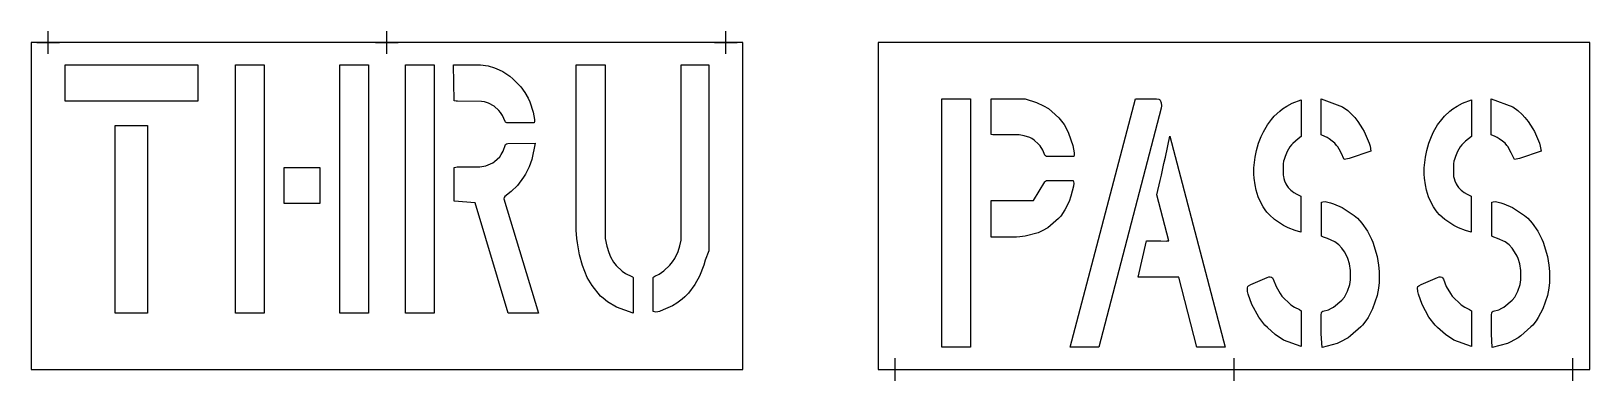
# Model space of a CAD drawing. Header units: inches. Extents: x 0 to 138, y -1 to 30.
import ezdxf

# ---------------------------------------------------------------- set-up
doc = ezdxf.new("R2010")
doc.units = ezdxf.units.IN
doc.header["$MEASUREMENT"] = 0
doc.layers.add('CUT', color=1, linetype='Continuous')
doc.layers.add('REG', color=5, linetype='Continuous')

msp = doc.modelspace()

# ---------------------------------------------------------------- linework, layer by layer
at = {"layer": 'CUT'}
for points in [[(0, 0), (63, 0), (63, 29), (0, 29)], [(75, 0), (138, 0), (138, 29), (75, 29)], [(14.77, 23.78), (3, 23.8), (3, 27.02), (14.77, 27.02)], [(18.09, 5), (18.09, 27.02), (20.63, 27.01), (20.63, 5)], [(29.88, 27.02), (29.88, 5), (27.33, 5.01), (27.33, 27.02)], [(35.69, 27.02), (35.69, 5), (33.15, 5), (33.15, 27.01)], [(41.96, 21.99), (41.72, 22.52), (41.54, 22.8), (41.4, 22.97), (40.98, 23.35), (40.5, 23.61), (40.14, 23.73), (39.86, 23.77), (37.75, 23.78), (37.62, 23.79), (37.46, 23.82), (37.4, 27), (39.56, 27.02), (39.77, 27.01), (40.47, 26.91), (41.02, 26.76), (41.44, 26.58), (41.75, 26.41), (42.37, 26.01), (42.64, 25.78), (43.35, 25.07), (43.72, 24.57), (44.01, 24.05), (44.16, 23.73), (44.45, 22.82), (44.56, 22.16), (44.56, 22.01), (44.52, 21.87), (42.1, 21.87), (42.01, 21.93)], [(51.79, 9.24), (52.34, 8.71), (52.62, 8.53), (53.17, 8.26), (53.23, 8.21), (53.3, 8.15), (53.3, 5), (51.81, 5.53), (51.02, 6.01), (50.63, 6.32), (50.42, 6.52), (49.67, 7.44), (49.24, 8.17), (48.81, 9.22), (48.56, 10.18), (48.38, 11.23), (48.32, 11.63), (48.26, 12.35), (48.26, 27.02), (50.81, 27.02), (50.81, 11.63), (50.98, 10.94), (51.15, 10.39), (51.3, 9.99), (51.55, 9.53)], [(59.55, 9.26), (59.17, 8.29), (58.76, 7.55), (58.2, 6.78), (57.87, 6.44), (57.65, 6.25), (57.18, 5.89), (56.79, 5.66), (55.96, 5.29), (55.63, 5.16), (55.47, 5.12), (55.3, 5.1), (55.2, 5.11), (55.07, 5.15), (55.07, 8.16), (55.13, 8.23), (55.21, 8.29), (55.61, 8.47), (56, 8.74), (56.55, 9.27), (56.78, 9.54), (56.98, 9.86), (57.27, 10.46), (57.42, 10.96), (57.56, 11.47), (57.56, 27.02), (59.74, 27.02), (60, 27.01), (60, 10.53), (59.67, 9.69)], [(80.63, 24), (83.17, 23.99), (83.17, 1.98), (80.63, 1.98)], [(89.82, 18.95), (89.76, 19), (89.56, 19.44), (89.32, 19.82), (89.19, 19.99), (88.8, 20.34), (88.6, 20.47), (88.41, 20.56), (87.91, 20.73), (87.48, 20.8), (85.28, 20.81), (85.15, 20.82), (84.99, 20.85), (84.99, 24), (88, 24), (89.01, 23.68), (89.64, 23.39), (90.07, 23.13), (90.36, 22.89), (91, 22.32), (91.45, 21.73), (91.68, 21.34), (91.85, 20.97), (92.24, 19.85), (92.35, 19.21), (92.35, 19.05), (92.31, 18.9), (89.89, 18.9)], [(92, 1.98), (97.78, 24), (99.62, 24), (99.84, 23.98), (99.91, 23.94), (99.97, 23.88), (100.06, 23.65), (100.09, 23.39), (100.06, 23.16), (94.52, 1.98), (92.4, 1.98), (92.33, 1.99), (92.16, 1.98)], [(109.1, 21.07), (109.45, 21.7), (109.81, 22.18), (110.05, 22.45), (110.54, 22.91), (110.79, 23.1), (111.17, 23.34), (111.66, 23.61), (112.43, 23.92), (112.43, 20.65), (112.18, 20.46), (111.93, 20.26), (111.71, 20.04), (111.59, 19.91), (111.45, 19.74), (111.21, 19.33), (111.03, 18.88), (110.93, 18.63), (110.89, 18.47), (110.86, 18.24), (110.85, 17.23), (110.87, 17.12), (110.91, 16.95), (110.98, 16.74), (111.09, 16.47), (111.18, 16.31), (111.3, 16.15), (111.44, 15.99), (111.54, 15.9), (111.64, 15.81), (111.79, 15.71), (112.06, 15.54), (112.41, 15.37), (112.41, 12.18), (111.91, 12.33), (111.29, 12.57), (110.88, 12.78), (110.6, 12.95), (110.09, 13.3), (109.63, 13.73), (109.4, 13.96), (109.26, 14.15), (109.08, 14.43), (108.78, 14.98), (108.65, 15.31), (108.47, 15.91), (108.37, 16.38), (108.29, 16.96), (108.25, 17.33), (108.25, 17.87), (108.37, 18.82), (108.5, 19.43), (108.67, 20.07), (108.9, 20.66)], [(115.19, 20.26), (114.91, 20.46), (114.73, 20.57), (114.55, 20.66), (114.2, 20.82), (114.2, 24), (116.1, 23.29), (116.56, 22.96), (116.94, 22.61), (117.18, 22.35), (117.46, 21.98), (117.88, 21.35), (118.01, 21.1), (118.3, 20.49), (118.46, 20.08), (118.54, 19.8), (118.62, 19.35), (116.68, 18.71), (116.24, 18.62), (115.97, 19.21), (115.8, 19.54), (115.68, 19.73), (115.58, 19.85), (115.41, 20.06)], [(123.98, 20.66), (124.17, 21.07), (124.52, 21.7), (124.89, 22.18), (125.12, 22.45), (125.62, 22.91), (125.86, 23.1), (126.25, 23.34), (126.74, 23.61), (127.51, 23.92), (127.51, 20.65), (127.26, 20.46), (127, 20.26), (126.78, 20.04), (126.66, 19.91), (126.53, 19.74), (126.29, 19.33), (126.11, 18.88), (126.01, 18.63), (125.97, 18.47), (125.94, 18.24), (125.93, 17.23), (125.94, 17.12), (125.99, 16.95), (126.05, 16.74), (126.17, 16.47), (126.26, 16.31), (126.38, 16.15), (126.51, 15.99), (126.61, 15.9), (126.72, 15.81), (126.86, 15.71), (127.14, 15.54), (127.48, 15.37), (127.48, 12.18), (126.98, 12.33), (126.36, 12.57), (125.96, 12.78), (125.68, 12.95), (125.17, 13.3), (124.7, 13.73), (124.48, 13.96), (124.33, 14.15), (124.16, 14.43), (123.86, 14.98), (123.73, 15.31), (123.54, 15.91), (123.45, 16.38), (123.36, 16.96), (123.32, 17.33), (123.32, 17.87), (123.45, 18.82), (123.57, 19.43), (123.75, 20.07)], [(130.27, 20.26), (129.98, 20.46), (129.81, 20.57), (129.63, 20.66), (129.27, 20.82), (129.27, 24), (131.18, 23.29), (131.63, 22.96), (132.01, 22.61), (132.26, 22.35), (132.54, 21.98), (132.95, 21.35), (133.09, 21.1), (133.37, 20.49), (133.53, 20.08), (133.61, 19.8), (133.7, 19.35), (131.76, 18.71), (131.32, 18.62), (131.04, 19.21), (130.87, 19.54), (130.76, 19.73), (130.66, 19.85), (130.49, 20.06)], [(7.44, 21.63), (10.3, 21.63), (10.3, 5), (7.44, 5.01)], [(101.6, 8.19), (98.02, 8.19), (98.74, 11.41), (99.09, 11.41), (100.02, 11.41), (100.48, 11.38), (100.59, 11.4), (100.74, 11.4), (99.66, 15.49), (99.95, 16.75), (100.08, 17.23), (100.28, 18.28), (100.44, 18.83), (100.8, 20.7), (105.72, 1.98), (103.2, 1.98)], [(40.67, 18.23), (40.87, 18.32), (41.02, 18.43), (41.49, 18.87), (41.62, 19.06), (41.79, 19.35), (42.01, 19.94), (42.08, 20.01), (42.19, 20.05), (44.62, 20.06), (44.34, 18.62), (44.1, 17.97), (43.78, 17.33), (43.6, 17.06), (43.05, 16.33), (42.49, 15.78), (41.94, 15.33), (41.88, 15.24), (41.85, 15.14), (44.93, 5), (42.24, 5), (39.3, 14.77), (37.46, 14.94), (37.46, 17.91), (37.59, 17.95), (37.72, 17.96), (39.72, 17.98), (40.25, 18.07)], [(25.57, 17.92), (25.57, 14.72), (22.4, 14.72), (22.4, 17.92)], [(85.24, 11.75), (84.99, 11.74), (84.99, 14.98), (85.22, 14.99), (85.28, 14.99), (88.74, 15), (89.75, 16.64), (89.8, 16.7), (89.89, 16.75), (92.27, 16.75), (92.31, 16.53), (92.29, 16.27), (92.06, 15.37), (91.89, 14.9), (91.52, 14.16), (91.15, 13.61), (90.97, 13.39), (90.26, 12.76), (90.01, 12.57), (89.51, 12.3), (89.17, 12.13), (88.02, 11.82), (87.54, 11.76), (87.25, 11.75)], [(116.48, 10.05), (116.27, 10.45), (116.05, 10.76), (115.78, 11.06), (115.41, 11.33), (114.77, 11.61), (114.41, 11.73), (114.24, 11.84), (114.24, 14.84), (114.37, 14.88), (114.57, 14.89), (115.05, 14.78), (115.32, 14.69), (116.06, 14.37), (117.14, 13.67), (117.42, 13.41), (117.82, 12.99), (118.33, 12.28), (118.68, 11.57), (118.8, 11.29), (119.18, 10.01), (119.29, 9.27), (119.35, 8.7), (119.35, 7.73), (119.29, 7.23), (119.16, 6.56), (118.76, 5.39), (118.36, 4.63), (118.17, 4.33), (117.88, 3.95), (117.72, 3.78), (116.82, 2.99), (116.6, 2.81), (115.88, 2.43), (115.62, 2.31), (114.29, 1.95), (114.21, 3.18), (114.21, 4.82), (114.24, 5.05), (114.28, 5.11), (114.36, 5.17), (114.85, 5.31), (115.14, 5.43), (115.32, 5.54), (116.03, 6.14), (116.28, 6.43), (116.41, 6.65), (116.55, 6.95), (116.74, 7.55), (116.8, 7.96), (116.81, 8.79), (116.73, 9.36), (116.58, 9.84)], [(131.34, 10.45), (131.13, 10.76), (130.85, 11.06), (130.49, 11.33), (129.84, 11.61), (129.49, 11.73), (129.31, 11.84), (129.31, 14.84), (129.44, 14.88), (129.65, 14.89), (130.13, 14.78), (130.39, 14.69), (131.14, 14.37), (132.22, 13.67), (132.5, 13.41), (132.89, 12.99), (133.41, 12.28), (133.76, 11.57), (133.88, 11.29), (134.26, 10.01), (134.37, 9.27), (134.43, 8.7), (134.42, 7.73), (134.36, 7.23), (134.24, 6.56), (133.84, 5.39), (133.43, 4.63), (133.24, 4.33), (132.95, 3.95), (132.79, 3.78), (131.9, 2.99), (131.67, 2.81), (130.96, 2.43), (130.7, 2.31), (129.36, 1.95), (129.29, 3.18), (129.29, 4.82), (129.31, 5.05), (129.35, 5.11), (129.43, 5.17), (129.93, 5.31), (130.21, 5.43), (130.4, 5.54), (131.11, 6.14), (131.35, 6.43), (131.49, 6.65), (131.63, 6.95), (131.82, 7.55), (131.88, 7.96), (131.88, 8.79), (131.81, 9.36), (131.65, 9.84), (131.56, 10.05)], [(110.22, 7.37), (110.58, 6.73), (110.73, 6.51), (111.52, 5.75), (111.86, 5.53), (112.29, 5.34), (112.45, 5.2), (112.45, 2.05), (110.87, 2.62), (110.14, 3.11), (109.45, 3.73), (109.23, 3.95), (108.69, 4.65), (108.08, 5.78), (107.76, 6.68), (107.69, 6.93), (107.68, 7.25), (107.71, 7.35), (107.77, 7.43), (107.99, 7.55), (109.44, 8.17), (109.58, 8.21), (109.71, 8.21), (109.82, 8.19), (109.9, 8.14), (109.97, 8.01)], [(125.29, 7.37), (125.66, 6.73), (125.81, 6.51), (126.6, 5.75), (126.94, 5.53), (127.36, 5.34), (127.52, 5.2), (127.52, 2.05), (125.95, 2.62), (125.21, 3.11), (124.52, 3.73), (124.31, 3.95), (123.76, 4.65), (123.15, 5.78), (122.83, 6.68), (122.76, 6.93), (122.75, 7.25), (122.78, 7.35), (122.85, 7.43), (123.07, 7.55), (124.51, 8.17), (124.65, 8.21), (124.79, 8.21), (124.89, 8.19), (124.97, 8.14), (125.05, 8.01)]]:
    msp.add_lwpolyline(points, close=True, dxfattribs=at)
at = {"layer": 'REG'}
for points in [[(0.5, 29), (2.5, 29)], [(1.5, 28), (1.5, 30)], [(30.5, 29), (32.5, 29)], [(31.5, 28), (31.5, 30)], [(60.5, 29), (62.5, 29)], [(61.5, 28), (61.5, 30)], [(75.5, 0), (77.5, 0)], [(76.5, -1), (76.5, 1)], [(105.5, 0), (107.5, 0)], [(106.5, -1), (106.5, 1)], [(135.5, 0), (137.5, 0)], [(136.5, -1), (136.5, 1)]]:
    msp.add_lwpolyline(points, dxfattribs=at)

doc.saveas('drawing.dxf')
